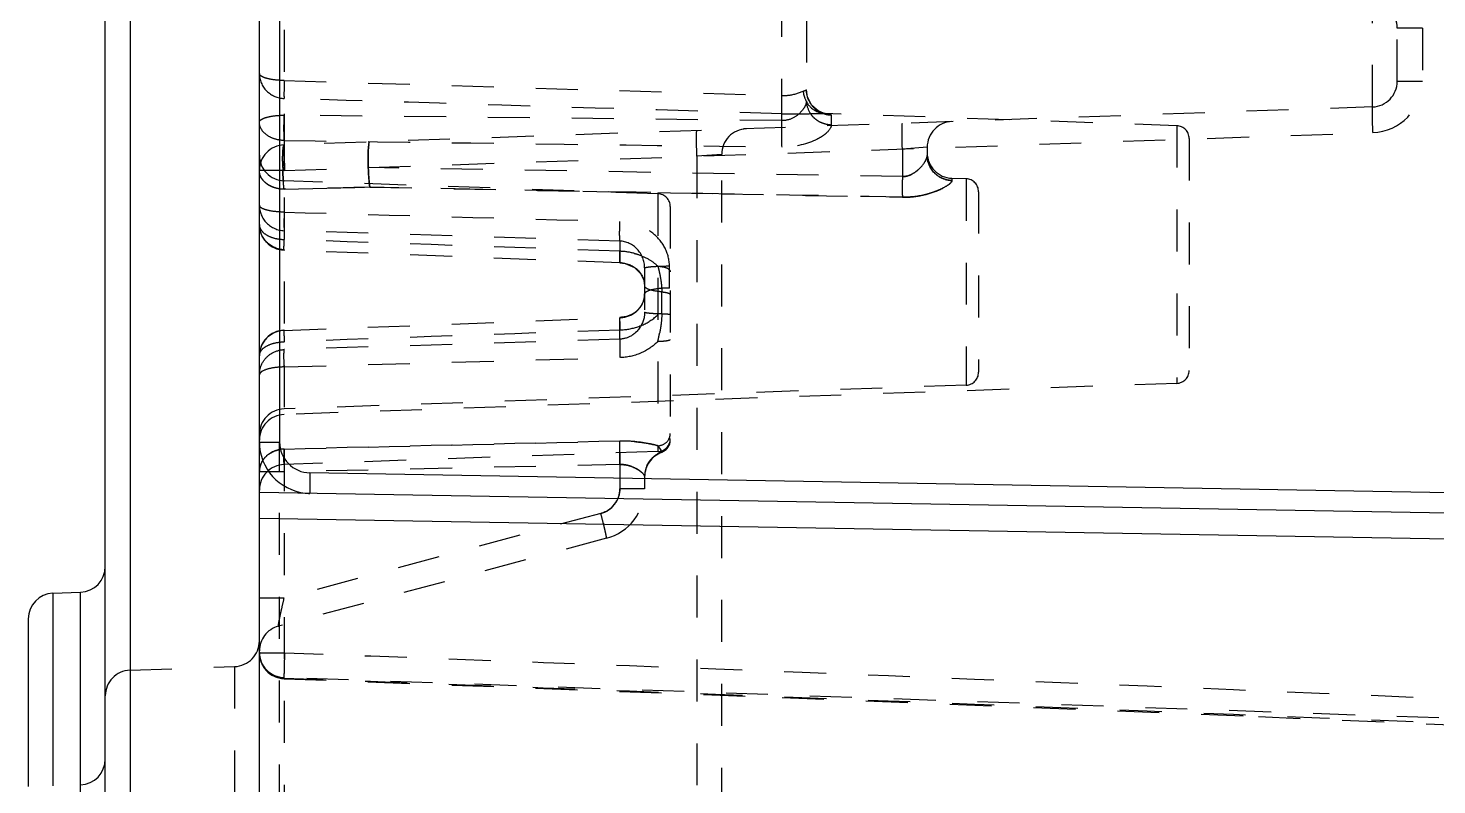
# Model space of a CAD drawing. Header units: millimetres. Extents: x -1265 to 1982, y -12197 to 1934.
# Drawn here: x 511.6 to 566.4, y 26.3 to 55.8 of the extents above; entities that cross this region are included whole.
import ezdxf

# ---------------------------------------------------------------- set-up
doc = ezdxf.new("R2010")
doc.units = ezdxf.units.MM
doc.header["$LTSCALE"] = 16.335
doc.linetypes.add('HIDDEN', pattern=[0.2, 0.1, -0.1])
doc.layers.get('0').update_dxf_attribs({"linetype": 'CONTINUOUS'})
doc.layers.add('DEFAULT_2', color=8, linetype='HIDDEN')

msp = doc.modelspace()

# ---------------------------------------------------------------- linework, layer by layer
at = {"color": 7, "linetype": 'Continuous'}
for p, q in [((520.598, -133.13), (520.598, 283.87)), ((514.598, -94.748), (514.598, 282.739)), ((515.572, 276.741), (515.572, -88.75)), ((521.384, 104.155), (521.384, 39.636)), ((520.598, 39.636), (521.384, 39.636)), ((597.633, 37.126), (522.563, 38.436)), ((597.633, 36.326), (520.598, 37.67)), ((520.598, 36.67), (597.633, 35.326)), ((512.563, 33.749), (513.633, 33.786)), ((512.563, 33.749), (512.563, 26.248)), ((513.633, -8.667), (513.633, 33.786)), ((511.598, 32.751), (511.598, 26.215))]:
    msp.add_line(p, q, dxfattribs=at)
for centre, radius, start, end in [((522.598, 39.636), 2, 180.0051, 263.9316), ((522.584, 39.636), 1.2, 180.0033, 269.0033), ((513.598, 34.786), 1, 272, 360), ((512.598, 32.75), 1, 92, 180), ((513.598, 27.285), 1, 272, 360)]:
    msp.add_arc(centre, radius, start, end, dxfattribs=at)
msp.add_open_spline([(522.563, 38.436), (522.561, 38.337), (522.559, 38.191), (522.558, 38.002), (522.557, 37.879), (522.557, 37.779), (522.558, 37.711), (522.56, 37.673), (522.56, 37.653), (522.562, 37.644), (522.562, 37.636), (522.563, 37.636)], degree=3, knots=[0, 0, 0, 0, 0.370113, 0.548888, 0.706759, 0.833087, 0.924809, 0.957331, 0.980771, 0.995001, 1, 1, 1, 1], dxfattribs=at)
at = {"layer": 'DEFAULT_2', "color": 8, "linetype": 'HIDDEN'}
for p, q in [((521.58, -112.561), (521.563, 212.786)), ((563.933, 52.687), (563.933, 75.693)), ((564.898, 53.686), (564.898, 75.01)), ((540.933, 52.153), (540.933, 59.806)), ((541.898, 59.32), (541.898, 52.914)), ((565.88, 55.755), (564.898, 55.755)), ((565.88, 55.755), (565.88, 53.686)), ((521.563, 53.716), (540.933, 53.132)), ((541.941, 53.064), (541.898, 53.347)), ((564.898, 53.686), (565.88, 53.686)), ((563.933, 52.687), (521.563, 51.207)), ((542.112, 52.744), (541.941, 53.064)), ((542.355, 52.534), (542.112, 52.744)), ((540.933, 52.153), (521.563, 52.367)), ((556.315, 51.956), (542.603, 52.434)), ((542.603, 52.434), (542.614, 52.434)), ((542.614, 52.434), (542.626, 52.433)), ((542.863, 52.36), (542.863, 51.994)), ((521.58, 50.208), (563.95, 51.687)), ((556.315, 51.956), (556.315, 41.922)), ((546.598, 51.116), (545.633, 51.048)), ((545.633, 51.048), (545.633, 49.974)), ((546.598, 51.116), (546.598, 50.798)), ((556.798, 51.456), (556.798, 42.422)), ((538.598, 50.836), (537.633, 50.769)), ((537.633, 50.769), (537.633, -53.43)), ((538.598, -53.09), (538.598, 50.836)), ((521.563, 50.208), (520.598, 50.208)), ((545.633, 49.974), (524.899, 50.324)), ((548.115, 49.887), (547.563, 49.906)), ((547.563, 49.906), (547.563, 49.82)), ((536.115, 49.302), (521.563, 49.81)), ((521.563, 49.478), (522.679, 49.506)), ((521.563, 49.478), (522.679, 49.506)), ((522.679, 49.506), (524.899, 49.56)), ((524.899, 49.561), (533.197, 49.404)), ((524.899, 49.561), (533.197, 49.404)), ((533.197, 49.404), (536.116, 49.349)), ((533.197, 49.404), (536.116, 49.349)), ((548.115, 49.887), (548.115, 41.853)), ((548.598, 49.387), (548.598, 42.353)), ((536.115, 49.302), (536.115, 39.269)), ((536.116, 49.349), (536.608, 49.34)), ((536.116, 49.349), (536.608, 49.34)), ((536.608, 49.34), (538.598, 49.303)), ((536.608, 49.34), (538.598, 49.303)), ((538.598, 49.303), (545.633, 49.17)), ((538.598, 49.303), (545.633, 49.17)), ((536.598, 48.803), (536.598, 39.716)), ((534.633, 47.463), (521.563, 47.868)), ((534.633, 47.463), (534.633, 46.627)), ((521.563, 47.122), (521.56, 47.11)), ((534.63, 46.615), (521.56, 47.11)), ((534.633, 46.627), (534.63, 46.615)), ((535.598, 46.415), (535.598, 44.7)), ((536.563, 45.635), (536.563, 46.493)), ((535.598, 45.72), (535.598, 45.709)), ((536.265, 44.635), (536.265, 45.485)), ((521.563, 43.982), (534.633, 44.479)), ((534.63, 44.491), (534.629, 44.491)), ((534.633, 44.48), (534.63, 44.491)), ((534.633, 43.643), (534.633, 44.479)), ((521.563, 43.982), (521.56, 43.994)), ((534.633, 43.643), (521.563, 43.236)), ((521.563, 42.56), (534.633, 42.924)), ((556.315, 41.922), (521.563, 40.708)), ((548.115, 41.853), (521.563, 40.926)), ((521.384, -20.295), (521.384, 39.636)), ((536.115, 39.269), (521.563, 38.76)), ((536.265, 39.246), (536.265, 39.228)), ((521.563, 38.474), (520.598, 38.474)), ((534.633, 38.761), (521.563, 38.474)), ((534.633, 38.761), (534.633, 37.82)), ((535.598, 38.307), (535.598, 37.82)), ((535.598, 37.82), (534.633, 37.82)), ((533.892, 36.854), (521.563, 33.551)), ((534.116, 35.888), (521.339, 32.465)), ((521.563, 33.551), (520.598, 33.551)), ((521.58, 31.419), (520.598, 31.419)), ((515.563, 30.749), (519.633, 30.891)), ((519.633, 30.891), (519.633, 10.54)), ((521.561, 30.42), (521.563, 30.426)), ((576.315, 28.548), (521.563, 30.46))]:
    msp.add_line(p, q, dxfattribs=at)
for points in [[(542.626, 52.433), (542.558, 52.447), (542.355, 52.534)], [(534.63, 46.615), (534.844, 46.587), (535.205, 46.433), (535.443, 46.203), (535.567, 45.939), (535.598, 45.72)], [(535.598, 45.406), (535.597, 45.368), (535.581, 45.236), (535.546, 45.108), (535.491, 44.987), (535.417, 44.874), (535.32, 44.768), (535.201, 44.673), (535.057, 44.592), (534.888, 44.531), (534.698, 44.496), (534.63, 44.491)], [(521.561, 30.42), (540.946, 29.685), (559.491, 28.945), (575.32, 28.271)]]:
    msp.add_lwpolyline(points, dxfattribs=at)
for centre, radius, start, end in [((563.898, 55.755), 1, 0, 88), ((563.898, 53.686), 1, 272, 360), ((563.88, 53.671), 1.985, 272.0158, 359.995), ((542.94, 53.371), 1.043, 204.5575, 209.7936), ((542.911, 53.1), 1.107, 240.5944, 248.6144), ((547.598, 51.116), 1, 92, 180), ((539.598, 50.836), 1, 92, 180), ((556.298, 51.456), 0.5, 0, 88), ((521.598, 50.208), 1, 92, 180), ((521.598, 50.81), 1, 180, 268), ((532.179, 50.587), 10.676, 180.0693, 182.1985), ((532.071, 50.58), 10.568, 180.0361, 182.0217), ((547.598, 50.906), 1, 180, 268), ((548.098, 49.387), 0.5, 0, 88), ((536.098, 48.803), 0.5, 0, 88), ((521.598, 48.109), 1, 180.0001, 267.8355), ((534.545, 44.506), 2.562, 75.5256, 88.0419), ((534.706, 45.406), 0.892, 347.0364, 359.9848), ((521.598, 42.994), 1, 92.175, 179.9999), ((525.856, 45.89), 10.519, 348.1342, 348.9772), ((473.427, 56.935), 64.099, 347.95837, 348.10832), ((548.098, 42.353), 0.5, 272, 360), ((556.298, 42.422), 0.5, 272, 360), ((521.598, 39.927), 1, 92, 180), ((521.598, 39.709), 1, 92, 180), ((534.758, 34.403), 5.269, 85.3496, 91.3633), ((536.098, 39.768), 0.5, 272, 360), ((536.1, 39.716), 0.498, 289.3349, 359.94), ((536.098, 39.985), 0.502, 329.3545, 337.7757), ((521.586, 38.326), 1.039, 91.2977, 99.9132), ((560.215, 39.347), 25.589, 180.2783, 181.3141), ((536.598, 38.285), 1, 109.4712, 180), ((536.58, 38.354), 0.946, 109.4724, 116.4726), ((521.598, 37.761), 1, 92, 180), ((549.171, 39.065), 27.614, 180.6281, 181.2259), ((522.598, 39.636), 2, 263.9316, 269), ((533.633, 37.82), 1, 285, 0), ((533.598, 37.82), 2, 285, 360), ((521.598, 31.499), 1, 105, 180), ((519.598, 31.891), 1, 272, 360), ((521.598, 31.459), 1, 180, 268), ((521.598, 31.419), 1, 177.876, 267.8753), ((246.681, -7539.662), 7576.067, 87.5139121, 87.9205525), ((515.598, 29.75), 1, 92, 180), ((129.847, -10754.259), 10791.797, 87.6342435, 87.9198438)]:
    msp.add_arc(centre, radius, start, end, dxfattribs=at)
for points, knots in [([(520.598, 53.99), (520.598, 53.745), (520.807, 53.234), (521.314, 53.022), (521.563, 53.015)], [0, 0, 0, 0, 0.495722, 1, 1, 1, 1]), ([(521.563, 53.716), (521.439, 53.718), (521.208, 53.732), (520.94, 53.777), (520.765, 53.836), (520.663, 53.885), (520.598, 53.948), (520.598, 53.99)], [0, 0, 0, 0, 0.356876, 0.662644, 0.783623, 0.879427, 1, 1, 1, 1]), ([(521.563, 53.716), (521.56, 53.566), (521.559, 53.333), (521.555, 53.099), (521.563, 53.016)], [0, 0, 0, 0, 0.644951, 1, 1, 1, 1]), ([(540.933, 53.132), (541.016, 53.128), (541.302, 53.14), (541.581, 53.222), (541.768, 53.299)], [0, 0, 0, 0, 0.291866, 1, 1, 1, 1]), ([(541.768, 53.299), (541.786, 53.306), (541.817, 53.319), (541.861, 53.337), (541.879, 53.344), (541.898, 53.35), (541.898, 53.347)], [0, 0, 0, 0, 0.429129, 0.744947, 0.93731, 1, 1, 1, 1]), ([(541.768, 53.299), (541.78, 53.19), (541.841, 52.971), (542.07, 52.601), (542.396, 52.442), (542.603, 52.434)], [0, 0, 0, 0, 0.255668, 0.518309, 1, 1, 1, 1]), ([(541.991, 52.937), (541.976, 52.97), (541.924, 53.101), (541.898, 53.243), (541.898, 53.347)], [0, 0, 0, 0, 0.261062, 1, 1, 1, 1]), ([(540.933, 53.132), (540.929, 52.977), (540.925, 52.769), (540.928, 52.531), (540.929, 52.448), (540.933, 52.42)], [0, 0, 0, 0, 0.65173, 0.877968, 1, 1, 1, 1]), ([(541.874, 52.791), (541.844, 52.705), (541.736, 52.532), (541.587, 52.394), (541.497, 52.333)], [0, 0, 0, 0, 0.457528, 1, 1, 1, 1]), ([(541.898, 52.914), (541.898, 52.905), (541.895, 52.863), (541.885, 52.822), (541.874, 52.791)], [0, 0, 0, 0, 0.228363, 1, 1, 1, 1]), ([(541.898, 52.914), (541.898, 52.764), (541.969, 52.529), (542.16, 52.276), (542.295, 52.177), (542.367, 52.136)], [0, 0, 0, 0, 0.477463, 0.735762, 1, 1, 1, 1]), ([(563.95, 51.687), (563.946, 51.811), (563.94, 51.994), (563.934, 52.229), (563.931, 52.383), (563.929, 52.508), (563.928, 52.593), (563.93, 52.641), (563.929, 52.666), (563.932, 52.677), (563.931, 52.687), (563.933, 52.687)], [0, 0, 0, 0, 0.370138, 0.548912, 0.706778, 0.833099, 0.924815, 0.957335, 0.980773, 0.995001, 1, 1, 1, 1]), ([(520.598, 52.093), (520.598, 52.135), (520.663, 52.198), (520.765, 52.247), (520.94, 52.306), (521.208, 52.351), (521.439, 52.366), (521.563, 52.367)], [0, 0, 0, 0, 0.120573, 0.216377, 0.337356, 0.643124, 1, 1, 1, 1]), ([(521.563, 51.381), (521.561, 51.452), (521.555, 51.78), (521.557, 52.109), (521.563, 52.367)], [0, 0, 0, 0, 0.213753, 1, 1, 1, 1]), ([(540.933, 52.153), (540.931, 52.066), (540.925, 51.723), (540.924, 51.381), (540.933, 51.126)], [0, 0, 0, 0, 0.255016, 1, 1, 1, 1]), ([(540.933, 52.42), (541.248, 52.41), (541.698, 52.414), (542.254, 52.433), (542.496, 52.438), (542.603, 52.434)], [0, 0, 0, 0, 0.566234, 0.808172, 1, 1, 1, 1]), ([(541.497, 52.333), (541.374, 52.248), (541.183, 52.164), (540.983, 52.151), (540.933, 52.153)], [0, 0, 0, 0, 0.747388, 1, 1, 1, 1]), ([(542.863, 52.36), (542.841, 52.36), (542.751, 52.367), (542.662, 52.387), (542.596, 52.408)], [0, 0, 0, 0, 0.240789, 1, 1, 1, 1]), ([(542.603, 52.434), (542.64, 52.433), (542.706, 52.428), (542.791, 52.418), (542.863, 52.388), (542.863, 52.36)], [0, 0, 0, 0, 0.39322, 0.69085, 1, 1, 1, 1]), ([(521.563, 51.381), (521.438, 51.382), (521.195, 51.423), (520.878, 51.573), (520.657, 51.805), (520.598, 52.001), (520.598, 52.093)], [0, 0, 0, 0, 0.286905, 0.553701, 0.790049, 1, 1, 1, 1]), ([(537.633, 50.769), (537.628, 50.892), (537.623, 51.075), (537.619, 51.31), (537.618, 51.465), (537.619, 51.59), (537.621, 51.674), (537.624, 51.722), (537.626, 51.747), (537.629, 51.759), (537.631, 51.768), (537.633, 51.768)], [0, 0, 0, 0, 0.369612, 0.54812, 0.70577, 0.831968, 0.923687, 0.956273, 0.979841, 0.994317, 1, 1, 1, 1]), ([(542.863, 51.994), (542.863, 51.878), (542.722, 51.699), (542.494, 51.526), (541.941, 51.222), (541.381, 51.12), (540.933, 51.126)], [0, 0, 0, 0, 0.156106, 0.267033, 0.395275, 1, 1, 1, 1]), ([(542.507, 52.069), (542.536, 52.058), (542.651, 52.018), (542.773, 51.997), (542.863, 51.994)], [0, 0, 0, 0, 0.258965, 1, 1, 1, 1]), ([(545.633, 51.048), (545.628, 51.172), (545.623, 51.354), (545.619, 51.59), (545.618, 51.744), (545.619, 51.869), (545.621, 51.953), (545.624, 52.002), (545.626, 52.026), (545.629, 52.039), (545.631, 52.048), (545.633, 52.048)], [0, 0, 0, 0, 0.369612, 0.54812, 0.70577, 0.831968, 0.923687, 0.956273, 0.979841, 0.994317, 1, 1, 1, 1]), ([(521.503, 50.574), (521.503, 50.668), (521.506, 50.828), (521.518, 51.039), (521.533, 51.141), (521.55, 51.207), (521.563, 51.207)], [0, 0, 0, 0, 0.441052, 0.762946, 0.939653, 1, 1, 1, 1]), ([(521.563, 51.207), (521.561, 51.207), (521.559, 51.198), (521.555, 51.176), (521.551, 51.118), (521.549, 51.028), (521.548, 50.905), (521.549, 50.755), (521.553, 50.52), (521.559, 50.335), (521.563, 50.208)], [0, 0, 0, 0, 0.005945, 0.02082, 0.077925, 0.170094, 0.29422, 0.445447, 0.618576, 1, 1, 1, 1]), ([(521.563, 51.207), (521.561, 51.207), (521.562, 51.197), (521.559, 51.186), (521.56, 51.16), (521.558, 51.111), (521.559, 51.028), (521.561, 50.905), (521.564, 50.756), (521.57, 50.52), (521.576, 50.335), (521.58, 50.208)], [0, 0, 0, 0, 0.005181, 0.019793, 0.043719, 0.076719, 0.1689, 0.293153, 0.444589, 0.617989, 1, 1, 1, 1]), ([(524.862, 51.23), (524.842, 51.113), (524.831, 50.809), (524.832, 50.507), (524.839, 50.322)], [0, 0, 0, 0, 0.390611, 1, 1, 1, 1]), ([(524.862, 51.23), (524.842, 51.113), (524.831, 50.809), (524.832, 50.507), (524.839, 50.322)], [0, 0, 0, 0, 0.390611, 1, 1, 1, 1]), ([(524.839, 50.322), (524.832, 50.507), (524.831, 50.809), (524.842, 51.113), (524.862, 51.23)], [0, 0, 0, 0, 0.609387, 1, 1, 1, 1]), ([(524.862, 51.23), (524.866, 51.255), (524.871, 51.284), (524.889, 51.323), (524.899, 51.324)], [0, 0, 0, 0, 0.724415, 1, 1, 1, 1]), ([(521.503, 50.574), (521.503, 50.506), (521.506, 50.248), (521.518, 49.99), (521.532, 49.8)], [0, 0, 0, 0, 0.260497, 1, 1, 1, 1]), ([(545.633, 49.974), (545.76, 49.97), (546.019, 50.046), (546.311, 50.28), (546.493, 50.51), (546.578, 50.685), (546.598, 50.764), (546.598, 50.798)], [0, 0, 0, 0, 0.281645, 0.568132, 0.823074, 0.923914, 1, 1, 1, 1]), ([(546.598, 50.798), (546.598, 50.76), (546.573, 50.669), (546.53, 50.589), (546.503, 50.544)], [0, 0, 0, 0, 0.425701, 1, 1, 1, 1]), ([(547.563, 49.82), (547.44, 49.825), (547.188, 49.886), (546.761, 50.159), (546.598, 50.553), (546.598, 50.798)], [0, 0, 0, 0, 0.247246, 0.50787, 1, 1, 1, 1]), ([(546.598, 50.798), (546.598, 50.76), (546.61, 50.597), (546.663, 50.438), (546.723, 50.329)], [0, 0, 0, 0, 0.237214, 1, 1, 1, 1]), ([(521.563, 49.478), (521.437, 49.482), (521.194, 49.522), (520.877, 49.676), (520.655, 49.913), (520.598, 50.114), (520.598, 50.208)], [0, 0, 0, 0, 0.284568, 0.550126, 0.786458, 1, 1, 1, 1]), ([(520.604, 50.142), (520.603, 50.149), (520.601, 50.171), (520.598, 50.193), (520.598, 50.208)], [0, 0, 0, 0, 0.326806, 1, 1, 1, 1]), ([(520.726, 49.85), (520.706, 49.877), (520.635, 49.984), (520.598, 50.114), (520.598, 50.208)], [0, 0, 0, 0, 0.263139, 1, 1, 1, 1]), ([(520.959, 49.646), (520.867, 49.702), (520.746, 49.808), (520.632, 49.987), (520.611, 50.089), (520.604, 50.142)], [0, 0, 0, 0, 0.514398, 0.744912, 1, 1, 1, 1]), ([(521.563, 49.478), (521.557, 49.523), (521.531, 49.765), (521.517, 50.009), (521.51, 50.207)], [0, 0, 0, 0, 0.18351, 1, 1, 1, 1]), ([(521.53, 49.818), (521.528, 49.846), (521.52, 49.965), (521.515, 50.085), (521.511, 50.177)], [0, 0, 0, 0, 0.229123, 1, 1, 1, 1]), ([(524.839, 50.325), (524.841, 50.245), (524.854, 49.989), (524.873, 49.734), (524.899, 49.56)], [0, 0, 0, 0, 0.314122, 1, 1, 1, 1]), ([(524.839, 50.325), (524.841, 50.245), (524.854, 49.989), (524.873, 49.734), (524.899, 49.56)], [0, 0, 0, 0, 0.314122, 1, 1, 1, 1]), ([(524.883, 49.681), (524.878, 49.724), (524.857, 49.939), (524.844, 50.154), (524.839, 50.325)], [0, 0, 0, 0, 0.203219, 1, 1, 1, 1]), ([(545.633, 49.974), (545.631, 49.902), (545.628, 49.634), (545.627, 49.366), (545.633, 49.17)], [0, 0, 0, 0, 0.269214, 1, 1, 1, 1]), ([(545.633, 49.974), (545.631, 49.902), (545.628, 49.634), (545.627, 49.366), (545.633, 49.17)], [0, 0, 0, 0, 0.269214, 1, 1, 1, 1]), ([(545.633, 49.974), (545.631, 49.902), (545.628, 49.634), (545.627, 49.366), (545.633, 49.17)], [0, 0, 0, 0, 0.269214, 1, 1, 1, 1]), ([(546.103, 50.126), (546.068, 50.103), (545.926, 50.018), (545.757, 49.97), (545.633, 49.974)], [0, 0, 0, 0, 0.254983, 1, 1, 1, 1]), ([(547.067, 49.971), (547.106, 49.948), (547.261, 49.869), (547.435, 49.825), (547.563, 49.82)], [0, 0, 0, 0, 0.260467, 1, 1, 1, 1]), ([(521.078, 49.584), (521.042, 49.6), (520.91, 49.667), (520.792, 49.764), (520.726, 49.85)], [0, 0, 0, 0, 0.265594, 1, 1, 1, 1]), ([(521.563, 49.478), (521.508, 49.48), (521.299, 49.498), (521.092, 49.566), (520.959, 49.646)], [0, 0, 0, 0, 0.25976, 1, 1, 1, 1]), ([(521.563, 49.478), (521.56, 49.501), (521.547, 49.614), (521.537, 49.728), (521.53, 49.818)], [0, 0, 0, 0, 0.202326, 1, 1, 1, 1]), ([(524.899, 49.56), (524.898, 49.569), (524.892, 49.609), (524.887, 49.65), (524.883, 49.681)], [0, 0, 0, 0, 0.22206, 1, 1, 1, 1]), ([(545.633, 49.17), (545.866, 49.166), (546.313, 49.204), (546.831, 49.353), (547.177, 49.504), (547.373, 49.615), (547.501, 49.71), (547.563, 49.788), (547.563, 49.82)], [0, 0, 0, 0, 0.333131, 0.635377, 0.765349, 0.873543, 0.953194, 1, 1, 1, 1]), ([(547.039, 49.445), (547.016, 49.435), (546.917, 49.394), (546.816, 49.358), (546.738, 49.333)], [0, 0, 0, 0, 0.238922, 1, 1, 1, 1]), ([(547.533, 49.754), (547.485, 49.692), (547.319, 49.58), (547.146, 49.492), (547.039, 49.445)], [0, 0, 0, 0, 0.4025, 1, 1, 1, 1]), ([(547.563, 49.82), (547.563, 49.815), (547.559, 49.791), (547.545, 49.769), (547.533, 49.754)], [0, 0, 0, 0, 0.206866, 1, 1, 1, 1]), ([(521.563, 48.59), (521.439, 48.594), (521.209, 48.606), (520.94, 48.649), (520.766, 48.707), (520.663, 48.751), (520.598, 48.814), (520.598, 48.855)], [0, 0, 0, 0, 0.358134, 0.664658, 0.78569, 0.880428, 1, 1, 1, 1]), ([(520.598, 48.855), (520.598, 48.608), (520.804, 48.092), (521.314, 47.876), (521.563, 47.868)], [0, 0, 0, 0, 0.497923, 1, 1, 1, 1]), ([(546.738, 49.333), (546.654, 49.306), (546.294, 49.206), (545.918, 49.165), (545.633, 49.17)], [0, 0, 0, 0, 0.236234, 1, 1, 1, 1]), ([(521.563, 48.592), (521.559, 48.431), (521.554, 48.218), (521.558, 47.977), (521.559, 47.895), (521.563, 47.868)], [0, 0, 0, 0, 0.664778, 0.883243, 1, 1, 1, 1]), ([(521.563, 47.122), (521.314, 47.13), (520.804, 47.346), (520.598, 47.862), (520.598, 48.109)], [0, 0, 0, 0, 0.502077, 1, 1, 1, 1]), ([(520.598, 48.109), (520.598, 48.032), (520.662, 47.86), (520.888, 47.678), (521.2, 47.557), (521.438, 47.528), (521.563, 47.524)], [0, 0, 0, 0, 0.189754, 0.417555, 0.693865, 1, 1, 1, 1]), ([(534.633, 47.463), (534.629, 47.49), (534.627, 47.572), (534.623, 47.827), (534.629, 48.055), (534.633, 48.228)], [0, 0, 0, 0, 0.107341, 0.321263, 1, 1, 1, 1]), ([(536.563, 46.493), (536.563, 46.73), (536.441, 47.209), (535.977, 47.772), (535.347, 48.131), (534.87, 48.221), (534.633, 48.228)], [0, 0, 0, 0, 0.249646, 0.499321, 0.749458, 1, 1, 1, 1]), ([(521.56, 47.11), (521.558, 47.11), (521.56, 47.124), (521.556, 47.141), (521.557, 47.177), (521.557, 47.224), (521.558, 47.284), (521.559, 47.385), (521.561, 47.466), (521.563, 47.524)], [0, 0, 0, 0, 0.017575, 0.067954, 0.150977, 0.265413, 0.409904, 0.582601, 1, 1, 1, 1]), ([(535.598, 46.415), (535.598, 46.678), (535.397, 47.207), (534.881, 47.456), (534.633, 47.463)], [0, 0, 0, 0, 0.513723, 1, 1, 1, 1]), ([(534.63, 46.616), (534.627, 46.616), (534.629, 46.63), (534.625, 46.649), (534.627, 46.688), (534.626, 46.739), (534.627, 46.806), (534.629, 46.916), (534.631, 47.004), (534.633, 47.066)], [0, 0, 0, 0, 0.017307, 0.066063, 0.148041, 0.264447, 0.412748, 0.588059, 1, 1, 1, 1]), ([(534.633, 46.627), (534.872, 46.617), (535.247, 46.484), (535.541, 46.088), (535.596, 45.843), (535.598, 45.72)], [0, 0, 0, 0, 0.497576, 0.745068, 1, 1, 1, 1]), ([(535.185, 46.986), (535.242, 46.972), (535.462, 46.906), (535.673, 46.808), (535.818, 46.716)], [0, 0, 0, 0, 0.252814, 1, 1, 1, 1]), ([(535.598, 46.415), (535.598, 46.423), (535.63, 46.435), (535.678, 46.446), (535.769, 46.459), (535.888, 46.471), (536.037, 46.48), (536.265, 46.489), (536.443, 46.493), (536.563, 46.493)], [0, 0, 0, 0, 0.023472, 0.080322, 0.171639, 0.296737, 0.452902, 0.630107, 1, 1, 1, 1]), ([(536.115, 46.482), (536.121, 46.459), (536.143, 46.363), (536.166, 46.266), (536.181, 46.193)], [0, 0, 0, 0, 0.241159, 1, 1, 1, 1]), ([(536.115, 46.482), (536.176, 46.481), (536.294, 46.468), (536.466, 46.426), (536.598, 46.332), (536.598, 46.263)], [0, 0, 0, 0, 0.324959, 0.628565, 1, 1, 1, 1]), ([(536.181, 46.193), (536.187, 46.164), (536.212, 46.046), (536.231, 45.927), (536.242, 45.836)], [0, 0, 0, 0, 0.241502, 1, 1, 1, 1]), ([(534.633, 44), (534.87, 44.009), (535.34, 44.091), (535.971, 44.416), (536.442, 44.944), (536.563, 45.407), (536.563, 45.635)], [0, 0, 0, 0, 0.256246, 0.507667, 0.753574, 1, 1, 1, 1]), ([(535.684, 45.613), (535.671, 45.62), (535.635, 45.642), (535.598, 45.68), (535.598, 45.709)], [0, 0, 0, 0, 0.339722, 1, 1, 1, 1]), ([(536.563, 45.635), (536.443, 45.634), (536.215, 45.622), (535.907, 45.577), (535.708, 45.521), (535.598, 45.443), (535.598, 45.406)], [0, 0, 0, 0, 0.353374, 0.674802, 0.892697, 1, 1, 1, 1]), ([(536.265, 45.485), (536.15, 45.495), (535.954, 45.522), (535.758, 45.573), (535.684, 45.613)], [0, 0, 0, 0, 0.579128, 1, 1, 1, 1]), ([(536.242, 45.836), (536.246, 45.808), (536.259, 45.692), (536.265, 45.574), (536.265, 45.485)], [0, 0, 0, 0, 0.242306, 1, 1, 1, 1]), ([(534.633, 44.479), (534.844, 44.488), (535.17, 44.593), (535.466, 44.904), (535.551, 45.103), (535.575, 45.206)], [0, 0, 0, 0, 0.50102, 0.749199, 1, 1, 1, 1]), ([(536.265, 45.485), (536.344, 45.479), (536.453, 45.463), (536.564, 45.422), (536.598, 45.388), (536.598, 45.374)], [0, 0, 0, 0, 0.661958, 0.878575, 1, 1, 1, 1]), ([(534.63, 44.491), (534.627, 44.49), (534.629, 44.475), (534.625, 44.455), (534.626, 44.413), (534.625, 44.357), (534.627, 44.285), (534.629, 44.164), (534.631, 44.067), (534.633, 43.999)], [0, 0, 0, 0, 0.016969, 0.064845, 0.145931, 0.261928, 0.410416, 0.586332, 1, 1, 1, 1]), ([(535.598, 44.7), (535.598, 44.625), (535.565, 44.33), (535.409, 44.051), (535.247, 43.902)], [0, 0, 0, 0, 0.254995, 1, 1, 1, 1]), ([(535.598, 44.7), (535.598, 44.695), (535.617, 44.686), (535.648, 44.678), (535.707, 44.668), (535.824, 44.655), (536.013, 44.643), (536.175, 44.637), (536.265, 44.635)], [0, 0, 0, 0, 0.02225, 0.074345, 0.158985, 0.276826, 0.60269, 1, 1, 1, 1]), ([(536.265, 44.635), (536.307, 44.634), (536.387, 44.631), (536.488, 44.625), (536.558, 44.617), (536.587, 44.61), (536.598, 44.605), (536.598, 44.603)], [0, 0, 0, 0, 0.379471, 0.704498, 0.917973, 0.975423, 1, 1, 1, 1]), ([(521.563, 43.982), (521.314, 43.973), (520.804, 43.757), (520.598, 43.242), (520.598, 42.994)], [0, 0, 0, 0, 0.502077, 1, 1, 1, 1]), ([(521.56, 43.994), (521.557, 43.993), (521.559, 43.978), (521.555, 43.96), (521.557, 43.919), (521.556, 43.868), (521.557, 43.802), (521.559, 43.691), (521.561, 43.602), (521.563, 43.538)], [0, 0, 0, 0, 0.01774, 0.068482, 0.152037, 0.267037, 0.411953, 0.584743, 1, 1, 1, 1]), ([(535.247, 43.902), (535.205, 43.862), (535.027, 43.724), (534.8, 43.648), (534.633, 43.643)], [0, 0, 0, 0, 0.256973, 1, 1, 1, 1]), ([(536.242, 44.265), (536.238, 44.231), (536.222, 44.102), (536.199, 43.974), (536.181, 43.879)], [0, 0, 0, 0, 0.256248, 1, 1, 1, 1]), ([(520.598, 42.994), (520.598, 43.067), (520.665, 43.23), (520.891, 43.397), (521.201, 43.509), (521.438, 43.536), (521.563, 43.54)], [0, 0, 0, 0, 0.181888, 0.407712, 0.687458, 1, 1, 1, 1]), ([(534.633, 43.643), (534.629, 43.617), (534.628, 43.538), (534.624, 43.299), (534.629, 43.085), (534.633, 42.924)], [0, 0, 0, 0, 0.110544, 0.32643, 1, 1, 1, 1]), ([(536.115, 43.563), (535.927, 43.364), (535.458, 43.047), (534.907, 42.931), (534.633, 42.924)], [0, 0, 0, 0, 0.499054, 1, 1, 1, 1]), ([(536.115, 43.563), (536.175, 43.563), (536.288, 43.567), (536.445, 43.58), (536.534, 43.599), (536.598, 43.62), (536.598, 43.635)], [0, 0, 0, 0, 0.364317, 0.693616, 0.910436, 1, 1, 1, 1]), ([(520.598, 42.249), (520.598, 42.415), (520.687, 42.756), (520.934, 43.006), (521.078, 43.093)], [0, 0, 0, 0, 0.498742, 1, 1, 1, 1]), ([(521.563, 42.56), (521.56, 42.71), (521.555, 42.909), (521.558, 43.135), (521.559, 43.21), (521.563, 43.236)], [0, 0, 0, 0, 0.665374, 0.882835, 1, 1, 1, 1]), ([(520.726, 42.402), (520.707, 42.391), (520.65, 42.358), (520.598, 42.295), (520.598, 42.249)], [0, 0, 0, 0, 0.319203, 1, 1, 1, 1]), ([(521.563, 42.561), (521.401, 42.556), (521.116, 42.536), (520.835, 42.46), (520.726, 42.402)], [0, 0, 0, 0, 0.56849, 1, 1, 1, 1]), ([(534.633, 38.761), (534.629, 38.938), (534.625, 39.242), (534.626, 39.545), (534.633, 39.67)], [0, 0, 0, 0, 0.586049, 1, 1, 1, 1]), ([(534.626, 39.223), (534.626, 39.27), (534.626, 39.419), (534.627, 39.568), (534.633, 39.67)], [0, 0, 0, 0, 0.313613, 1, 1, 1, 1]), ([(536.115, 39.491), (536.012, 39.52), (535.526, 39.636), (535.024, 39.68), (534.633, 39.67)], [0, 0, 0, 0, 0.215954, 1, 1, 1, 1]), ([(535.185, 39.655), (535.272, 39.648), (535.585, 39.614), (535.895, 39.553), (536.115, 39.491)], [0, 0, 0, 0, 0.275005, 1, 1, 1, 1]), ([(536.115, 39.491), (536.239, 39.495), (536.491, 39.596), (536.598, 39.848), (536.598, 39.969)], [0, 0, 0, 0, 0.507876, 1, 1, 1, 1]), ([(536.265, 39.246), (536.265, 39.26), (536.246, 39.295), (536.198, 39.377), (536.15, 39.444), (536.115, 39.491)], [0, 0, 0, 0, 0.146041, 0.392615, 1, 1, 1, 1]), ([(536.562, 39.795), (536.568, 39.809), (536.588, 39.865), (536.598, 39.925), (536.598, 39.969)], [0, 0, 0, 0, 0.261102, 1, 1, 1, 1]), ([(521.563, 39.364), (521.318, 39.359), (520.938, 39.214), (520.651, 38.821), (520.598, 38.587), (520.598, 38.474)], [0, 0, 0, 0, 0.514672, 0.762038, 1, 1, 1, 1]), ([(520.735, 38.925), (520.798, 39.021), (520.912, 39.135), (521.044, 39.216), (521.079, 39.235)], [0, 0, 0, 0, 0.743599, 1, 1, 1, 1]), ([(521.563, 39.364), (521.557, 39.241), (521.556, 38.944), (521.559, 38.648), (521.563, 38.474)], [0, 0, 0, 0, 0.413692, 1, 1, 1, 1]), ([(521.558, 38.762), (521.558, 38.796), (521.557, 38.922), (521.557, 39.047), (521.558, 39.139)], [0, 0, 0, 0, 0.271728, 1, 1, 1, 1]), ([(521.558, 39.139), (521.558, 39.161), (521.559, 39.236), (521.56, 39.311), (521.563, 39.364)], [0, 0, 0, 0, 0.294084, 1, 1, 1, 1]), ([(536.265, 39.246), (536.233, 39.235), (536.107, 39.182), (535.992, 39.104), (535.916, 39.034)], [0, 0, 0, 0, 0.243304, 1, 1, 1, 1]), ([(536.181, 39.398), (536.187, 39.389), (536.208, 39.357), (536.229, 39.325), (536.242, 39.301)], [0, 0, 0, 0, 0.273745, 1, 1, 1, 1]), ([(536.242, 39.301), (536.246, 39.295), (536.254, 39.278), (536.265, 39.259), (536.265, 39.246)], [0, 0, 0, 0, 0.332798, 1, 1, 1, 1]), ([(520.598, 38.474), (520.598, 38.513), (520.61, 38.671), (520.67, 38.825), (520.735, 38.925)], [0, 0, 0, 0, 0.243884, 1, 1, 1, 1]), ([(535.598, 38.307), (535.598, 38.324), (535.571, 38.366), (535.514, 38.429), (535.423, 38.506), (535.255, 38.616), (534.993, 38.731), (534.755, 38.766), (534.633, 38.761)], [0, 0, 0, 0, 0.046223, 0.125951, 0.234185, 0.36477, 0.669185, 1, 1, 1, 1]), ([(534.817, 38.752), (534.921, 38.738), (535.115, 38.684), (535.356, 38.558), (535.508, 38.439), (535.578, 38.357), (535.598, 38.321), (535.598, 38.307)], [0, 0, 0, 0, 0.339618, 0.643488, 0.876047, 0.953592, 1, 1, 1, 1]), ([(535.684, 38.71), (535.67, 38.677), (535.621, 38.548), (535.598, 38.409), (535.598, 38.307)], [0, 0, 0, 0, 0.258665, 1, 1, 1, 1]), ([(534.551, 37.425), (534.492, 37.288), (534.309, 37.038), (534.036, 36.893), (533.892, 36.854)], [0, 0, 0, 0, 0.499697, 1, 1, 1, 1]), ([(534.116, 35.888), (534.117, 35.889), (534.117, 35.898), (534.117, 35.91), (534.113, 35.934), (534.105, 35.982), (534.089, 36.063), (534.061, 36.184), (534.026, 36.333), (533.969, 36.56), (533.923, 36.736), (533.892, 36.854)], [0, 0, 0, 0, 0.005624, 0.020051, 0.043562, 0.07608, 0.167645, 0.293681, 0.451194, 0.62968, 1, 1, 1, 1]), ([(521.339, 32.465), (521.337, 32.464), (521.337, 32.476), (521.338, 32.488), (521.342, 32.517), (521.351, 32.571), (521.368, 32.663), (521.395, 32.797), (521.429, 32.96), (521.485, 33.215), (521.531, 33.414), (521.563, 33.551)], [0, 0, 0, 0, 0.004736, 0.019263, 0.04356, 0.077193, 0.170556, 0.295466, 0.447499, 0.620222, 1, 1, 1, 1]), ([(521.58, 31.419), (521.576, 31.294), (521.569, 31.108), (521.563, 30.87), (521.559, 30.714), (521.557, 30.59), (521.557, 30.506), (521.557, 30.46), (521.558, 30.438), (521.559, 30.428), (521.559, 30.42), (521.561, 30.42)], [0, 0, 0, 0, 0.376613, 0.556652, 0.715719, 0.842705, 0.932448, 0.962973, 0.983904, 0.995921, 1, 1, 1, 1]), ([(520.645, 31.116), (520.684, 30.996), (520.809, 30.769), (521.01, 30.605), (521.122, 30.545)], [0, 0, 0, 0, 0.49852, 1, 1, 1, 1])]:
    msp.add_open_spline(points, degree=3, knots=knots, dxfattribs=at)
for points in [[(540.933, 52.42), (534.476, 52.618), (528.02, 52.817), (521.563, 53.016)], [(542.31, 52.549), (542.199, 52.627), (542.103, 52.734), (542.035, 52.852)], [(542.596, 52.408), (542.495, 52.44), (542.397, 52.488), (542.31, 52.549)], [(521.563, 51.381), (528.02, 51.296), (534.476, 51.211), (540.933, 51.126)], [(546.253, 50.245), (546.206, 50.202), (546.156, 50.162), (546.103, 50.126)], [(546.723, 50.329), (546.802, 50.184), (546.925, 50.057), (547.067, 49.971)], [(524.899, 49.56), (523.787, 49.533), (522.675, 49.506), (521.563, 49.478)], [(545.633, 49.17), (538.721, 49.3), (531.81, 49.43), (524.899, 49.561)], [(545.633, 49.17), (538.721, 49.3), (531.81, 49.43), (524.899, 49.561)], [(521.563, 48.592), (525.92, 48.469), (530.276, 48.349), (534.633, 48.228)], [(534.633, 47.066), (530.276, 47.219), (525.92, 47.371), (521.563, 47.524)], [(535.818, 46.716), (535.925, 46.648), (536.025, 46.57), (536.115, 46.482)], [(536.265, 44.635), (536.265, 44.511), (536.256, 44.388), (536.242, 44.265)], [(534.633, 43.999), (530.276, 43.847), (525.92, 43.694), (521.563, 43.538)], [(521.078, 43.093), (521.223, 43.179), (521.394, 43.23), (521.563, 43.236)], [(521.563, 39.364), (525.92, 39.466), (530.276, 39.569), (534.633, 39.67)], [(534.633, 39.67), (530.276, 39.569), (525.92, 39.466), (521.563, 39.364)], [(536.115, 39.491), (536.138, 39.46), (536.16, 39.429), (536.181, 39.398)], [(536.533, 39.472), (536.574, 39.545), (536.598, 39.631), (536.598, 39.716)], [(521.079, 39.235), (521.181, 39.29), (521.293, 39.329), (521.408, 39.349)], [(535.916, 39.034), (535.866, 38.987), (535.819, 38.935), (535.78, 38.879)], [(535.78, 38.879), (535.819, 38.935), (535.866, 38.987), (535.916, 39.034)], [(535.916, 39.034), (535.988, 39.1), (536.07, 39.157), (536.158, 39.201)], [(536.265, 39.246), (536.309, 39.262), (536.352, 39.284), (536.39, 39.312)], [(534.633, 38.761), (534.694, 38.763), (534.756, 38.76), (534.817, 38.752)], [(535.68, 38.699), (535.707, 38.763), (535.74, 38.823), (535.78, 38.879)], [(535.78, 38.879), (535.742, 38.826), (535.71, 38.769), (535.684, 38.71)], [(534.633, 37.82), (534.633, 37.685), (534.604, 37.548), (534.551, 37.425)], [(520.599, 31.456), (520.595, 31.342), (520.611, 31.225), (520.645, 31.116)], [(521.122, 30.545), (521.256, 30.473), (521.411, 30.431), (521.563, 30.426)]]:
    msp.add_open_spline(points, degree=3, dxfattribs=at)

doc.saveas('drawing.dxf')
